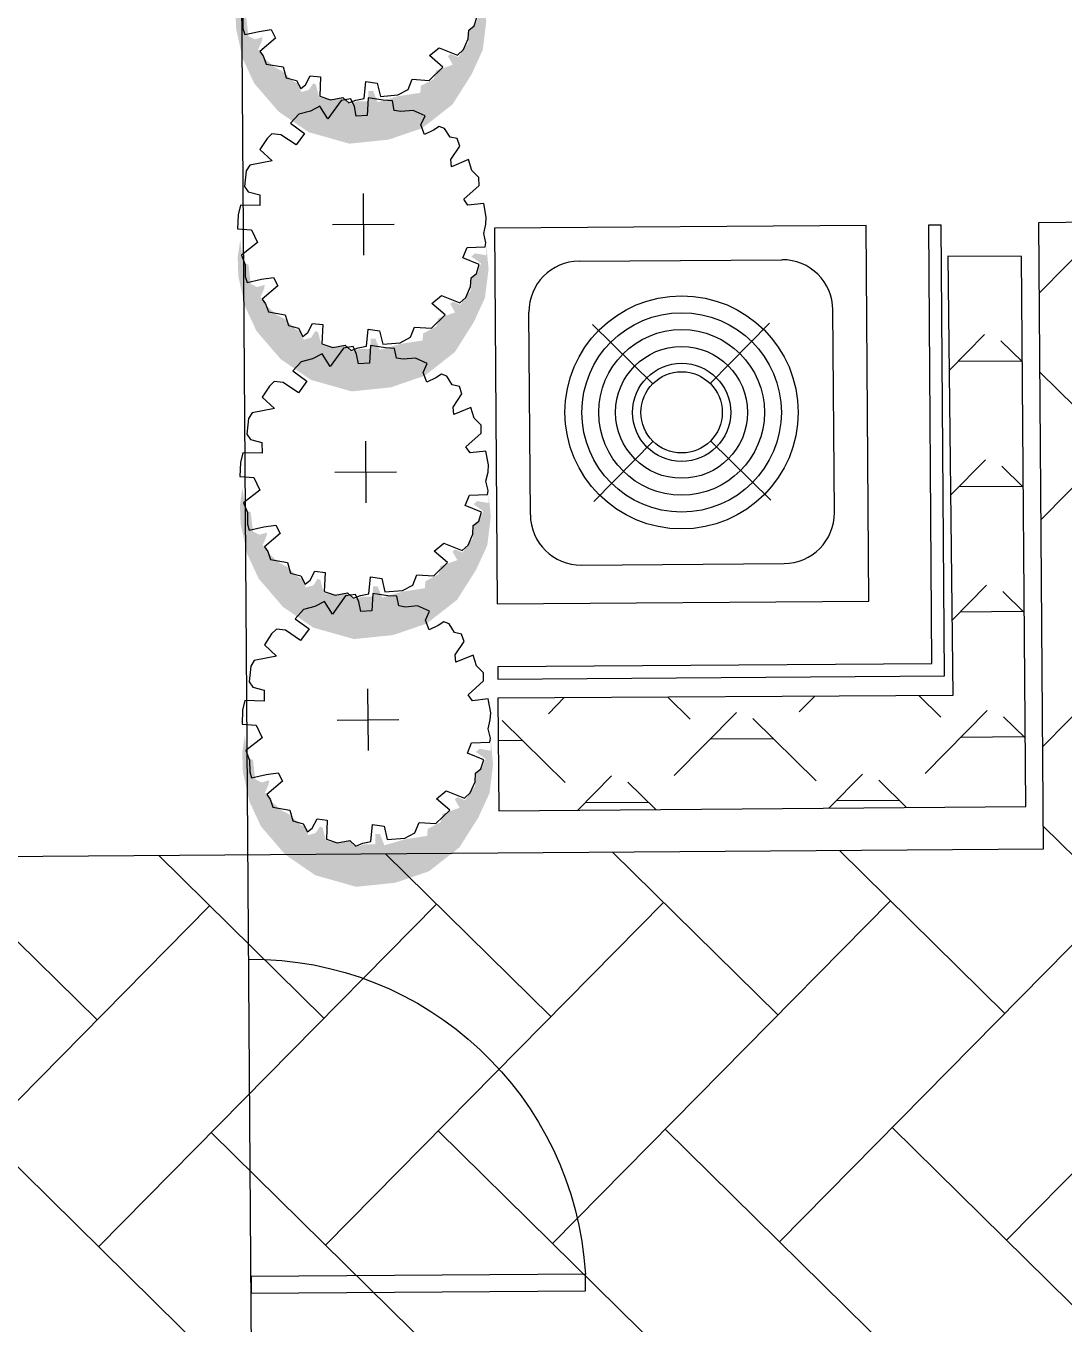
# Model space of a CAD drawing. Header units: feet. Extents: x 919634 to 928945, y 707022 to 708026.
# Drawn here: x 920169.22 to 920177.5, y 707351.08 to 707361.44 of the extents above; entities that cross this region are included whole.
import ezdxf

# ---------------------------------------------------------------- set-up
doc = ezdxf.new("R2010")
doc.units = ezdxf.units.FT
doc.header["$LTSCALE"] = 20
doc.header["$MEASUREMENT"] = 0
for name, color, linetype in [('-u-site-xref', 7, 'Continuous'), ('Site Plan$0$-u-site-fence', 4, 'Site Plan$0$FENCELINE1'), ('Site Plan$0$A-DOOR-EXT_WINDOWS', 253, 'Continuous'), ('Site Plan$0$A-HVAC-EXT', 253, 'Continuous'), ('Site Plan$0$SP-LOT PAVERS', 254, 'Continuous'), ('x-RL TH5-LP Block$0$L-002', 253, 'Continuous'), ('x-RL TH5-LP Block$0$LK-SHRB-035M', 253, 'Continuous'), ('x-RL TH5-LP Block$0$LK-SHRB-TRNK', 253, 'Continuous'), ('x-RL TH5-LP Block$0$LP-PATT-SHAR', 253, 'Continuous'), ('x-RL TH5-LP Block$0$LP-SHAR-BRDR-CONT', 253, 'Continuous'), ('x-RL TH5-LP Block$0$LP-SHRB', 253, 'Continuous')]:
    doc.layers.add(name, color=color, linetype=linetype)
doc.layers.add('Site Plan$0$SP-SIDEWALK', color=2, linetype='Continuous', lineweight=25)
doc.layers.add('x-RL TH5-LP Block$0$LK-SHRB-SHAD', color=253, linetype='Continuous', plot=False)
doc.layers.get('-u-site-xref').off()
doc.linetypes.add('Site Plan$0$FENCELINE1', pattern='A,0.25,-0.1,[133,ltypeshp.shx,S=0.1,R=0,X=-0.1,Y=0],-0.1,1', length=1.45)

# ---------------------------------------------------------------- blocks, each defined once
blk = doc.blocks.new('Site Plan$0$A$C11AE1C12')
at = {"layer": 'Site Plan$0$A-HVAC-EXT'}
for p, q in [((44.00000011394877, 44.54105635897122), (1.139487721957266e-07, 44.54105635897122)), ((1.139487721957266e-07, 44.54105635897122), (1.139487721957266e-07, 2.501133167243097e-06)), ((44.00000011394877, 2.501133167243097e-06), (44.00000011394877, 44.54105635897122)), ((34.00000011394877, 40.00000250113317), (10.00000011394877, 40.00000250113317)), ((4.000000113948772, 34.00000250113317), (4.000000113948772, 10.00000250113317)), ((40.00000011394877, 34.00000250113317), (40.00000011394877, 10.00000250113317)), ((18.5977306969362, 25.40227191814392), (11.52666288505861, 32.47333973002787)), ((25.40226953096135, 25.40227191814392), (32.47333734284621, 32.47333973002787)), ((11.52666288505861, 11.52666527223846), (18.5977306969362, 18.59773308412241)), ((32.47333734284621, 11.52666527223846), (25.40226953096135, 18.59773308412241)), ((34.00000011394877, 4.000002501133167), (10.00000011394877, 4.000002501133167)), ((1.139487721957266e-07, 2.501133167243097e-06), (44.00000011394877, 2.501133167243097e-06))]:
    blk.add_line(p, q, dxfattribs=at)
for radius in [13.81153555240985, 11.81153555240985, 9.81153555240985, 7.81153555240985, 5.81153555240985, 4.81153555240985]:
    blk.add_circle((22.00000011394877, 22.00000250113317), radius, dxfattribs=at)
for centre, start, end in [((10.00000011394877, 34.00000250113317), 90, 180), ((34.00000011394877, 34.00000250113317), 0, 90), ((10.00000011394877, 10.00000250113317), 180, 270), ((34.00000011394877, 10.00000250113317), 270, 0)]:
    blk.add_arc(centre, 6, start, end, dxfattribs=at)
blk = doc.blocks.new('Site Plan$0$A$C05C92244')
at = {"layer": 'Site Plan$0$A-DOOR-EXT_WINDOWS'}
blk.add_lwpolyline([(32.00389335552609, 32.04769828175449), (32.00389335552609, 0.04381521808500111), (30.40369920234298, 0.04381521808500111), (30.40369920234298, 32.04769828175449)], close=True, dxfattribs=at)
blk.add_arc((32.07979910527501, 32.07980389018303), 32.07980487913881, 180.0573418751565, 267.0050566959838, dxfattribs=at)
blk = doc.blocks.new('Site Plan')
at = {"layer": 'Site Plan$0$SP-LOT PAVERS'}
h = blk.add_hatch(dxfattribs=at)
h.set_pattern_fill('AR-HBONE', color=256, scale=0.32, angle=-89.58178215075662)
h.set_pattern_definition([(315.4182178492434, (0, 0), (1.810145136983853, 0.01321298806884015), [3.84, -1.28]), (45.41821784924338, (0.9116790626081567, -0.8984660745381309), (1.810145136983853, 0.01321298806884), [3.84, -1.28])])
h.paths.add_polyline_path([(920177.2964597023, 707359.8689350863), (920199.1052738999, 707360.0279953412), (920198.692252244, 707357.6856331332), (920198.4213299468, 707356.1491564346), (920198.1218496709, 707354.3597712817), (920197.9386337042, 707353.0734556647), (920197.6977169812, 707350.9676501553), (920197.5472424583, 707349.136732462), (920197.4589236982, 707347.5023343306), (920197.408338449, 707345.3217005078), (920197.4346363555, 707341.0120846678), (920177.4744487591, 707340.871342621), (920177.4014697837, 707350.8692731976), (920157.1520078591, 707350.7216527485), (920157.0741509844, 707361.3878466323), (920161.4073688521, 707361.4194765579), (920161.4560290317, 707354.7531580168), (920177.3329559026, 707354.8690501854)])
at = {"layer": 'Site Plan$0$-u-site-fence', "ltscale": 0.15}
blk.add_line((920171.0168032895, 707350.8228054378), (920170.9365125151, 707361.8224335408), dxfattribs=at)
at = {"layer": 'Site Plan$0$SP-SIDEWALK'}
for p, q in [((920177.2964597023, 707359.8689350863), (920197.2959269101, 707360.0149193591)), ((920176.4174630678, 707359.8487434345), (920176.5174604038, 707359.8494733558)), ((920176.4430107316, 707356.3487796821), (920176.4174630678, 707359.8487434345)), ((920176.543737989, 707356.2495122674), (920176.5174604038, 707359.8494733558)), ((920177.3329559026, 707354.8690501855), (920177.2964597023, 707359.8689350863)), ((920172.9797503995, 707356.3234999315), (920176.4430107316, 707356.3487796821)), ((920172.9797503995, 707356.3234999315), (920172.9804803209, 707356.2235025954)), ((920172.9804803209, 707356.2235025954), (920176.543737989, 707356.2495122674)), ((920161.4560290317, 707354.753158017), (920177.3329559026, 707354.8690501855))]:
    blk.add_line(p, q, dxfattribs=at)
at = {"layer": 'Site Plan$0$-u-site-fence', "xscale": -0.08333333333333333, "yscale": 0.08333333333333333, "zscale": 0.08333333333333333, "rotation": 90.41821784927511}
blk.add_blockref('Site Plan$0$A$C05C92244', (920173.664256743, 707354.0092578743), dxfattribs=at)
at = {"layer": 'Site Plan$0$A-HVAC-EXT', "extrusion": (0, 0, -1), "xscale": -0.06735359270068554, "yscale": 0.06735359270068554, "zscale": -0.06735359270068554, "rotation": 179.5817821507248}
blk.add_blockref('Site Plan$0$A$C11AE1C12', (-920175.9174768102, 707359.845037005), dxfattribs=at)
blk = doc.blocks.new('x-RL TH5-LP Block$0$SHRUB-LRG-241')
at = {"layer": 'x-RL TH5-LP Block$0$LK-SHRB-SHAD'}
blk.add_hatch(color=256, dxfattribs=at).paths.add_polyline_path([(0.07942995503995931, 0.4976856504540272), (0.1859550109496517, 0.5063764960219963), (0.3011759860731367, 0.4911675188681244), (0.3990051144888973, 0.4455405874065121), (0.5207480248826535, 0.3673229980153856), (0.6164031776350392, 0.2434784771626468), (0.6620567659276446, 0.1065976931381005), (0.6772746369719869, -0.052010199626217), (0.6294470564557244, -0.217136229156587), (0.5446618151407847, -0.3388080360272614), (0.4294408400173033, -0.4365800253562426), (0.3294377276580214, -0.4822069568178549), (0.2076948172642687, -0.5082794883416142), (0.1294315112196003, -0.5104521971435325), (0.05986413266886359, -0.4995886427736451), (0.1511713175342138, -0.4887250884037577), (0.1598672450281455, -0.4669979796639847), (0.2381305427926712, -0.4583071340960174), (0.2511744298934957, -0.432234607752406), (0.2424785023995675, -0.4018166534446639), (0.2576963734439097, -0.4039893622465822), (0.2924800585792049, -0.4191983394004524), (0.3272637519946464, -0.395298521858761), (0.3642214210734593, -0.3540170131811315), (0.3816132677811801, -0.3214263500714711), (0.4229188964668893, -0.2779721325919233), (0.433788799624196, -0.2562450238521503), (0.4663985090961198, -0.2453814694822647), (0.4577025898823273, -0.2149635151745208), (0.4316148239608211, -0.1975818292187306), (0.4359627835677138, -0.186718274848845), (0.4881383154107333, -0.1736820116770392), (0.4968342429046615, -0.1410913485673788), (0.492486275017626, -0.07808273114997633), (0.5164000652757572, -0.052010199626217), (0.5055301621184505, -0.01724682771464003), (0.5055301621184505, 0.02620738976490955), (0.4642245334327413, 0.02620738976490955), (0.4642245334327413, 0.04576178970276246), (0.5098781217253467, 0.06314347565855272), (0.4859643397473548, 0.1478791966355821), (0.4729204526465303, 0.2369603455767439), (0.4446587027815063, 0.2391330543786623), (0.4163969529164788, 0.2934508262280957), (0.3837872434445551, 0.2999689629941464), (0.3598734614665666, 0.3694957068173039), (0.3250897680511251, 0.3499413120595953), (0.3163938488373397, 0.3608048664294827), (0.3294377276580214, 0.3912228155570787), (0.2729142362081092, 0.4325043242347064), (0.2229126800284682, 0.4368497470186909), (0.1968249141069585, 0.4629222785424503), (0.162041220691524, 0.475958541714256), (0.1337794708264965, 0.4368497470186909), (0.1207355920058113, 0.4520587241725629), (0.1294315112196003, 0.4976856504540272)])
at = {"layer": 'x-RL TH5-LP Block$0$LK-SHRB-035M'}
blk.add_lwpolyline([(-0.02506661354845008, 0.4987056809809847), (-0.08165780996232641, 0.4886134344344999), (-0.08165780996232641, 0.4886134344344999), (-0.08165780996232641, 0.4886134344344999), (-0.07431013994851199, 0.4249718511334137), (-0.09880237153729965, 0.4078375781783734), (-0.1543414298532717, 0.4702383789836801), (-0.1872079085748339, 0.4702383789836801), (-0.2156921901335238, 0.4417710769863739), (-0.2595141617622758, 0.428632322466644), (-0.2310604317859877, 0.3588825101419175), (-0.2604511118412525, 0.3564347593132471), (-0.3143340234853049, 0.3931510560520017), (-0.3449670116215167, 0.3826466800339148), (-0.3515403073658305, 0.3541793780366085), (-0.3865978846688343, 0.3322814549128452), (-0.3953622789945825, 0.3103835285617258), (-0.3804630536096525, 0.2878976674930804), (-0.3633184920346793, 0.2511813673234577), (-0.4025060636510993, 0.2364948451970861), (-0.4391842506233381, 0.2534489245671132), (-0.4610952364377141, 0.2052734924038901), (-0.4563889752951518, 0.1557189889409578), (-0.4612874237616289, 0.1287937023786245), (-0.500474995378049, 0.1214504430308736), (-0.5029242169253898, 0.08473414286125092), (-0.5127211084865486, 0.02354031038883519), (-0.4416936352675229, 0.01864480530062451), (-0.4392444137201785, -0.02541475421675088), (-0.4784319853366021, -0.03275801356450003), (-0.509299405229342, -0.04655263965616641), (-0.5029242169253898, -0.0866085866891666), (-0.4294475167872278, -0.1404591598138314), (-0.480881206883943, -0.1722799514643754), (-0.4612874237616289, -0.2114440058935383), (-0.4490413052813373, -0.2579513162395841), (-0.4123029552122581, -0.2922198655805364), (-0.3706661620484972, -0.2359215381963313), (-0.3241309150464637, -0.2701900841064138), (-0.3657677135820201, -0.3313839165788295), (-0.3706661620484972, -0.3681002167484539), (-0.3510723735543877, -0.3876822405321647), (-0.3069863534714905, -0.4170552813540382), (-0.2604511118412525, -0.3681002167484539), (-0.2433065502662792, -0.4586670866118716), (-0.2212635402248324, -0.4733536087382433), (-0.1575837316478292, -0.480696868085996), (-0.1355407216063789, -0.4660103459596243), (-0.1232946031260873, -0.4195030356135803), (-0.07920858841498557, -0.4195030356135803), (-0.08165780996232641, -0.4978311410410363), (-0.04247023834590635, -0.5076221546483275), (0.0138619002172824, -0.5100699054769979), (0.01876034331196408, -0.4537715815236627), (0.0701940334086757, -0.4292940492208697), (0.1216277235053873, -0.4953833867814978), (0.1608152951218109, -0.480696868085996), (0.2073505421238444, -0.480696868085996), (0.2318427737126321, -0.4733536087382433), (0.2195966552323405, -0.4146075270944998), (0.2122489852185225, -0.3656524624889137), (0.2465381137402645, -0.3485181895338734), (0.3004210253843169, -0.4121597762658276), (0.3189358637372592, -0.39910922518572), (0.3518547154810285, -0.3876822405321647), (0.3641008339613201, -0.3191451487119998), (0.4081868486724218, -0.3069063842760382), (0.419726398483391, -0.2655318838032237), (0.4525928772049532, -0.2480135433678008), (0.4375775287276866, -0.2285782788485804), (0.4008391786586074, -0.208996251633998), (0.405737627125081, -0.1673844463761647), (0.4832682573450846, -0.1713708092072714), (0.4986059474151467, -0.1275749597323887), (0.4898415530893949, -0.07720973461131919), (0.5117525389037709, -0.05312201530235328), (0.5007970459965847, -0.02465471653240314), (0.4939096672908754, 0.008853791693333335), (0.4253314156191905, 0.01619705104108249), (0.4326790856330085, 0.06270436481799813), (0.486561997277061, 0.07494312925395974), (0.4810771587636431, 0.1461490954514311), (0.4596205387691334, 0.1875397805915), (0.4179837456053725, 0.2046740535465421), (0.4228821887000542, 0.2732111453667088), (0.3689992770560018, 0.3295094727509138), (0.3224640354257637, 0.275658899626249), (0.3224640354257637, 0.275658899626249), (0.2906241338231617, 0.3148229506245421), (0.2906241338231617, 0.3148229506245421), (0.3211269623186972, 0.389216058907456), (0.2992159765043212, 0.4133037749890676), (0.2553940048755692, 0.4330119051549843), (0.2203364275725654, 0.4352016981128308), (0.2028076389210653, 0.4570996244639502), (0.1657137435882881, 0.4690314106507891), (0.1387722850803605, 0.4029420696592929), (0.09713549191659965, 0.4200763426143332), (0.09468627036926236, 0.4935089429535804), (0.07791501977911963, 0.4965158880231364), (0.04066634389468149, 0.4877567161917469), (0.003417668010239794, 0.4965158880231364)], close=True, dxfattribs=at)
at = {"layer": 'x-RL TH5-LP Block$0$LK-SHRB-TRNK'}
for p, q in [((0, -0.125), (0, 0.125)), ((-0.1250000000000284, 0), (0.1249999999999929, 0))]:
    blk.add_line(p, q, dxfattribs=at)
blk = doc.blocks.new('x-RL TH5-LP Block', base_point=(1241.699483058532, -211.8293156445725))
at = {"layer": 'x-RL TH5-LP Block$0$LP-PATT-SHAR'}
h = blk.add_hatch(dxfattribs=at)
h.set_pattern_fill('LAFX-A435-CHAINLINK', color=256, scale=10, pattern_type=2)
h.set_pattern_definition([(45, (1255.655024147425, 427.7968330358235), (0, 10.0000000000064), [0.7071099999999999, -13.4350288425]), (45, (1253.655024147425, 427.7968330358235), (0, 10.0000000000064), [0.7071099999999999, -13.4350288425]), (45, (1255.655024147425, 429.7968330358235), (0, 10.0000000000064), [0.7071099999999999, -13.4350288425]), (45, (1255.155024147425, 430.7968330358235), (0, 10.0000000000064), [0.7071099999999999, -13.4350288425]), (45, (1251.655024147425, 427.7968330358235), (0, 10.0000000000064), [0.7071099999999999, -13.4350288425]), (45, (1253.655024147425, 429.7968330358235), (0, 10.0000000000064), [0.7071099999999999, -13.4350288425]), (45, (1255.655024147425, 431.7968330358235), (0, 10.0000000000064), [0.7071099999999999, -13.4350288425]), (45, (1254.155024147425, 430.7968330358235), (0, 10.0000000000064), [0.7071099999999999, -13.4350288425]), (45, (1255.155024147425, 432.7968330358235), (0, 10.0000000000064), [0.7071099999999999, -13.4350288425]), (45, (1253.155024147425, 430.7968330358235), (0, 10.0000000000064), [0.7071099999999999, -13.4350288425]), (45, (1251.655024147425, 429.7968330358235), (0, 10.0000000000064), [0.7071099999999999, -13.4350288425]), (45, (1253.655024147425, 431.7968330358235), (0, 10.0000000000064), [0.7071099999999999, -13.4350288425]), (45, (1255.655024147425, 433.7968330358235), (0, 10.0000000000064), [0.7071099999999999, -13.4350288425]), (45, (1252.155024147425, 430.7968330358235), (0, 10.0000000000064), [0.7071099999999999, -13.4350288425]), (45, (1254.155024147425, 432.7968330358235), (0, 10.0000000000064), [0.7071099999999999, -13.4350288425]), (45, (1253.155024147425, 432.7968330358235), (0, 10.0000000000064), [0.7071099999999999, -13.4350288425]), (45, (1255.155024147425, 434.7968330358235), (0, 10.0000000000064), [0.7071099999999999, -13.4350288425]), (45, (1251.655024147425, 431.7968330358235), (0, 10.0000000000064), [0.7071099999999999, -13.4350288425]), (45, (1253.655024147425, 433.7968330358235), (0, 10.0000000000064), [0.7071099999999999, -13.4350288425]), (45, (1252.155024147425, 432.7968330358235), (0, 10.0000000000064), [0.7071099999999999, -13.4350288425]), (45, (1254.155024147425, 434.7968330358235), (0, 10.0000000000064), [0.7071099999999999, -13.4350288425]), (45, (1255.155024147425, 436.7968330358235), (0, 10.0000000000064), [0.7071099999999999, -13.4350288425]), (45, (1253.155024147425, 434.7968330358235), (0, 10.0000000000064), [0.7071099999999999, -13.4350288425]), (45, (1251.655024147425, 433.7968330358235), (0, 10.0000000000064), [0.7071099999999999, -13.4350288425]), (45, (1252.155024147425, 434.7968330358235), (0, 10.0000000000064), [0.7071099999999999, -13.4350288425]), (45, (1254.155024147425, 436.7968330358235), (0, 10.0000000000064), [0.7071099999999999, -13.4350288425]), (45, (1253.155024147425, 436.7968330358235), (0, 10.0000000000064), [0.7071099999999999, -13.4350288425]), (45, (1251.655024147425, 435.7968330358235), (0, 10.0000000000064), [0.7071099999999999, -13.4350288425]), (45, (1252.155024147425, 436.7968330358235), (0, 10.0000000000064), [0.7071099999999999, -13.4350288425]), (45, (1250.655024147425, 435.7968330358235), (0, 10.0000000000064), [0.7071099999999999, -13.4350288425]), (45, (1255.155024147425, 428.7968330358235), (0, 10.0000000000064), [0.7071099999999999, -13.4350288425]), (45, (1254.155024147425, 428.7968330358235), (0, 10.0000000000064), [0.7071099999999999, -13.4350288425]), (45, (1253.155024147425, 428.7968330358235), (0, 10.0000000000064), [0.7071099999999999, -13.4350288425]), (45, (1252.155024147425, 428.7968330358235), (0, 10.0000000000064), [0.7071099999999999, -13.4350288425]), (45, (1250.655024147425, 427.7968330358235), (0, 10.0000000000064), [0.7071099999999999, -13.4350288425]), (45, (1249.655024147425, 427.7968330358235), (0, 10.0000000000064), [0.7071099999999999, -13.4350288425]), (45, (1250.655024147425, 429.7968330358235), (0, 10.0000000000064), [0.7071099999999999, -13.4350288425]), (45, (1248.655024147425, 427.7968330358235), (0, 10.0000000000064), [0.7071099999999999, -13.4350288425]), (45, (1251.155024147425, 430.7968330358235), (0, 10.0000000000064), [0.7071099999999999, -13.4350288425]), (45, (1249.655024147425, 429.7968330358235), (0, 10.0000000000064), [0.7071099999999999, -13.4350288425]), (45, (1247.655024147425, 427.7968330358235), (0, 10.0000000000064), [0.7071099999999999, -13.4350288425]), (45, (1250.155024147425, 430.7968330358235), (0, 10.0000000000064), [0.7071099999999999, -13.4350288425]), (45, (1250.655024147425, 431.7968330358235), (0, 10.0000000000064), [0.7071099999999999, -13.4350288425]), (45, (1248.655024147425, 429.7968330358235), (0, 10.0000000000064), [0.7071099999999999, -13.4350288425]), (45, (1246.655024147425, 427.7968330358235), (0, 10.0000000000064), [0.7071099999999999, -13.4350288425]), (45, (1251.155024147425, 432.7968330358235), (0, 10.0000000000064), [0.7071099999999999, -13.4350288425]), (45, (1249.155024147425, 430.7968330358235), (0, 10.0000000000064), [0.7071099999999999, -13.4350288425]), (45, (1249.655024147425, 431.7968330358235), (0, 10.0000000000064), [0.7071099999999999, -13.4350288425]), (45, (1247.655024147425, 429.7968330358235), (0, 10.0000000000064), [0.7071099999999999, -13.4350288425]), (45, (1250.155024147425, 432.7968330358235), (0, 10.0000000000064), [0.7071099999999999, -13.4350288425]), (45, (1248.155024147425, 430.7968330358235), (0, 10.0000000000064), [0.7071099999999999, -13.4350288425]), (45, (1250.655024147425, 433.7968330358235), (0, 10.0000000000064), [0.7071099999999999, -13.4350288425]), (45, (1248.655024147425, 431.7968330358235), (0, 10.0000000000064), [0.7071099999999999, -13.4350288425]), (45, (1246.655024147425, 429.7968330358235), (0, 10.0000000000064), [0.7071099999999999, -13.4350288425]), (45, (1251.155024147425, 434.7968330358235), (0, 10.0000000000064), [0.7071099999999999, -13.4350288425]), (45, (1249.155024147425, 432.7968330358235), (0, 10.0000000000064), [0.7071099999999999, -13.4350288425]), (45, (1247.155024147425, 430.7968330358235), (0, 10.0000000000064), [0.7071099999999999, -13.4350288425]), (45, (1249.655024147425, 433.7968330358235), (0, 10.0000000000064), [0.7071099999999999, -13.4350288425]), (45, (1247.655024147425, 431.7968330358235), (0, 10.0000000000064), [0.7071099999999999, -13.4350288425]), (45, (1250.155024147425, 434.7968330358235), (0, 10.0000000000064), [0.7071099999999999, -13.4350288425]), (45, (1248.155024147425, 432.7968330358235), (0, 10.0000000000064), [0.7071099999999999, -13.4350288425]), (45, (1246.155024147425, 430.7968330358235), (0, 10.0000000000064), [0.7071099999999999, -13.4350288425]), (45, (1248.655024147425, 433.7968330358235), (0, 10.0000000000064), [0.7071099999999999, -13.4350288425]), (45, (1246.655024147425, 431.7968330358235), (0, 10.0000000000064), [0.7071099999999999, -13.4350288425]), (45, (1251.155024147425, 436.7968330358235), (0, 10.0000000000064), [0.7071099999999999, -13.4350288425]), (45, (1249.155024147425, 434.7968330358235), (0, 10.0000000000064), [0.7071099999999999, -13.4350288425]), (45, (1247.155024147425, 432.7968330358235), (0, 10.0000000000064), [0.7071099999999999, -13.4350288425]), (45, (1247.655024147425, 433.7968330358235), (0, 10.0000000000064), [0.7071099999999999, -13.4350288425]), (45, (1250.155024147425, 436.7968330358235), (0, 10.0000000000064), [0.7071099999999999, -13.4350288425]), (45, (1248.155024147425, 434.7968330358235), (0, 10.0000000000064), [0.7071099999999999, -13.4350288425]), (45, (1246.155024147425, 432.7968330358235), (0, 10.0000000000064), [0.7071099999999999, -13.4350288425]), (45, (1246.655024147425, 433.7968330358235), (0, 10.0000000000064), [0.7071099999999999, -13.4350288425]), (45, (1249.155024147425, 436.7968330358235), (0, 10.0000000000064), [0.7071099999999999, -13.4350288425]), (45, (1247.155024147425, 434.7968330358235), (0, 10.0000000000064), [0.7071099999999999, -13.4350288425]), (45, (1247.655024147425, 435.7968330358235), (0, 10.0000000000064), [0.7071099999999999, -13.4350288425]), (45, (1248.155024147425, 436.7968330358235), (0, 10.0000000000064), [0.7071099999999999, -13.4350288425]), (45, (1246.155024147425, 434.7968330358235), (0, 10.0000000000064), [0.7071099999999999, -13.4350288425]), (45, (1246.655024147425, 435.7968330358235), (0, 10.0000000000064), [0.7071099999999999, -13.4350288425]), (45, (1247.155024147425, 436.7968330358235), (0, 10.0000000000064), [0.7071099999999999, -13.4350288425]), (45, (1246.155024147425, 436.7968330358235), (0, 10.0000000000064), [0.7071099999999999, -13.4350288425]), (45, (1251.155024147425, 428.7968330358235), (0, 10.0000000000064), [0.7071099999999999, -13.4350288425]), (45, (1250.155024147425, 428.7968330358235), (0, 10.0000000000064), [0.7071099999999999, -13.4350288425]), (45, (1249.155024147425, 428.7968330358235), (0, 10.0000000000064), [0.7071099999999999, -13.4350288425]), (45, (1248.155024147425, 428.7968330358235), (0, 10.0000000000064), [0.7071099999999999, -13.4350288425]), (45, (1247.155024147425, 428.7968330358235), (0, 10.0000000000064), [0.7071099999999999, -13.4350288425]), (45, (1246.155024147425, 428.7968330358235), (0, 10.0000000000064), [0.7071099999999999, -13.4350288425]), (45, (1254.655024147425, 427.7968330358235), (0, 10.0000000000064), [0.7071099999999999, -13.4350288425]), (45, (1254.655024147425, 429.7968330358235), (0, 10.0000000000064), [0.7071099999999999, -13.4350288425]), (45, (1252.655024147425, 427.7968330358235), (0, 10.0000000000064), [0.7071099999999999, -13.4350288425]), (45, (1254.655024147425, 431.7968330358235), (0, 10.0000000000064), [0.7071099999999999, -13.4350288425]), (45, (1252.655024147425, 429.7968330358235), (0, 10.0000000000064), [0.7071099999999999, -13.4350288425]), (45, (1254.655024147425, 433.7968330358235), (0, 10.0000000000064), [0.7071099999999999, -13.4350288425]), (45, (1252.655024147425, 431.7968330358235), (0, 10.0000000000064), [0.7071099999999999, -13.4350288425]), (45, (1255.655024147425, 435.7968330358235), (0, 10.0000000000064), [0.7071099999999999, -13.4350288425]), (45, (1254.655024147425, 435.7968330358235), (0, 10.0000000000064), [0.7071099999999999, -13.4350288425]), (45, (1252.655024147425, 433.7968330358235), (0, 10.0000000000064), [0.7071099999999999, -13.4350288425]), (45, (1253.655024147425, 435.7968330358235), (0, 10.0000000000064), [0.7071099999999999, -13.4350288425]), (45, (1252.655024147425, 435.7968330358235), (0, 10.0000000000064), [0.7071099999999999, -13.4350288425]), (45, (1249.655024147425, 435.7968330358235), (0, 10.0000000000064), [0.7071099999999999, -13.4350288425]), (45, (1248.655024147425, 435.7968330358235), (0, 10.0000000000064), [0.7071099999999999, -13.4350288425]), (90, (1256.155024147425, 436.2968330358235), (-10, 6.123233995736766e-16), [0.5, -9.5]), (90, (1256.155024147425, 428.2968330358235), (-10, 6.123233995736766e-16), [0.5, -9.5]), (90, (1256.155024147425, 430.2968330358235), (-10, 6.123233995736766e-16), [0.5, -9.5]), (90, (1256.155024147425, 432.2968330358235), (-10, 6.123233995736766e-16), [0.5, -9.5]), (90, (1256.155024147425, 434.2968330358235), (-10, 6.123233995736766e-16), [0.5, -9.5]), (90, (1255.655024147425, 429.2968330358235), (-10, 6.123233995736766e-16), [0.5, -9.5]), (90, (1255.655024147425, 431.2968330358235), (-10, 6.123233995736766e-16), [0.5, -9.5]), (90, (1255.655024147425, 433.2968330358235), (-10, 6.123233995736766e-16), [0.5, -9.5]), (90, (1255.655024147425, 435.2968330358235), (-10, 6.123233995736766e-16), [0.5, -9.5]), (90, (1255.655024147425, 437.2968330358235), (-10, 6.123233995736766e-16), [0.5, -9.5]), (90, (1255.155024147425, 428.2968330358235), (-10, 6.123233995736766e-16), [0.5, -9.5]), (90, (1255.155024147425, 430.2968330358235), (-10, 6.123233995736766e-16), [0.5, -9.5]), (90, (1255.155024147425, 432.2968330358235), (-10, 6.123233995736766e-16), [0.5, -9.5]), (90, (1255.155024147425, 434.2968330358235), (-10, 6.123233995736766e-16), [0.5, -9.5]), (90, (1255.155024147425, 436.2968330358235), (-10, 6.123233995736766e-16), [0.5, -9.5]), (90, (1255.155024147425, 428.2968330358235), (-10, 6.123233995736766e-16), [0.5, -9.5]), (90, (1255.155024147425, 430.2968330358235), (-10, 6.123233995736766e-16), [0.5, -9.5]), (90, (1255.155024147425, 432.2968330358235), (-10, 6.123233995736766e-16), [0.5, -9.5]), (90, (1255.155024147425, 434.2968330358235), (-10, 6.123233995736766e-16), [0.5, -9.5]), (90, (1255.155024147425, 436.2968330358235), (-10, 6.123233995736766e-16), [0.5, -9.5]), (90, (1254.655024147425, 429.2968330358235), (-10, 6.123233995736766e-16), [0.5, -9.5]), (90, (1254.655024147425, 431.2968330358235), (-10, 6.123233995736766e-16), [0.5, -9.5]), (90, (1254.655024147425, 433.2968330358235), (-10, 6.123233995736766e-16), [0.5, -9.5]), (90, (1254.655024147425, 435.2968330358235), (-10, 6.123233995736766e-16), [0.5, -9.5]), (90, (1254.655024147425, 437.2968330358235), (-10, 6.123233995736766e-16), [0.5, -9.5]), (90, (1254.155024147425, 428.2968330358235), (-10, 6.123233995736766e-16), [0.5, -9.5]), (90, (1254.155024147425, 428.2968330358235), (-10, 6.123233995736766e-16), [0.5, -9.5]), (90, (1254.155024147425, 430.2968330358235), (-10, 6.123233995736766e-16), [0.5, -9.5]), (90, (1254.155024147425, 430.2968330358235), (-10, 6.123233995736766e-16), [0.5, -9.5]), (90, (1254.155024147425, 432.2968330358235), (-10, 6.123233995736766e-16), [0.5, -9.5]), (90, (1254.155024147425, 432.2968330358235), (-10, 6.123233995736766e-16), [0.5, -9.5]), (90, (1254.155024147425, 434.2968330358235), (-10, 6.123233995736766e-16), [0.5, -9.5]), (90, (1254.155024147425, 434.2968330358235), (-10, 6.123233995736766e-16), [0.5, -9.5]), (90, (1254.155024147425, 436.2968330358235), (-10, 6.123233995736766e-16), [0.5, -9.5]), (90, (1254.155024147425, 436.2968330358235), (-10, 6.123233995736766e-16), [0.5, -9.5]), (90, (1253.655024147425, 429.2968330358235), (-10, 6.123233995736766e-16), [0.5, -9.5]), (90, (1253.655024147425, 431.2968330358235), (-10, 6.123233995736766e-16), [0.5, -9.5]), (90, (1253.655024147425, 433.2968330358235), (-10, 6.123233995736766e-16), [0.5, -9.5]), (90, (1253.655024147425, 435.2968330358235), (-10, 6.123233995736766e-16), [0.5, -9.5]), (90, (1253.655024147425, 437.2968330358235), (-10, 6.123233995736766e-16), [0.5, -9.5]), (90, (1253.155024147425, 428.2968330358235), (-10, 6.123233995736766e-16), [0.5, -9.5]), (90, (1253.155024147425, 428.2968330358235), (-10, 6.123233995736766e-16), [0.5, -9.5]), (90, (1253.155024147425, 430.2968330358235), (-10, 6.123233995736766e-16), [0.5, -9.5]), (90, (1253.155024147425, 430.2968330358235), (-10, 6.123233995736766e-16), [0.5, -9.5]), (90, (1253.155024147425, 432.2968330358235), (-10, 6.123233995736766e-16), [0.5, -9.5]), (90, (1253.155024147425, 432.2968330358235), (-10, 6.123233995736766e-16), [0.5, -9.5]), (90, (1253.155024147425, 434.2968330358235), (-10, 6.123233995736766e-16), [0.5, -9.5]), (90, (1253.155024147425, 434.2968330358235), (-10, 6.123233995736766e-16), [0.5, -9.5]), (90, (1253.155024147425, 436.2968330358235), (-10, 6.123233995736766e-16), [0.5, -9.5]), (90, (1253.155024147425, 436.2968330358235), (-10, 6.123233995736766e-16), [0.5, -9.5]), (90, (1252.655024147425, 429.2968330358235), (-10, 6.123233995736766e-16), [0.5, -9.5]), (90, (1252.655024147425, 431.2968330358235), (-10, 6.123233995736766e-16), [0.5, -9.5]), (90, (1252.655024147425, 433.2968330358235), (-10, 6.123233995736766e-16), [0.5, -9.5]), (90, (1252.655024147425, 435.2968330358235), (-10, 6.123233995736766e-16), [0.5, -9.5]), (90, (1252.655024147425, 437.2968330358235), (-10, 6.123233995736766e-16), [0.5, -9.5]), (90, (1252.155024147425, 428.2968330358235), (-10, 6.123233995736766e-16), [0.5, -9.5]), (90, (1252.155024147425, 428.2968330358235), (-10, 6.123233995736766e-16), [0.5, -9.5]), (90, (1252.155024147425, 430.2968330358235), (-10, 6.123233995736766e-16), [0.5, -9.5]), (90, (1252.155024147425, 430.2968330358235), (-10, 6.123233995736766e-16), [0.5, -9.5]), (90, (1252.155024147425, 432.2968330358235), (-10, 6.123233995736766e-16), [0.5, -9.5]), (90, (1252.155024147425, 432.2968330358235), (-10, 6.123233995736766e-16), [0.5, -9.5]), (90, (1252.155024147425, 434.2968330358235), (-10, 6.123233995736766e-16), [0.5, -9.5]), (90, (1252.155024147425, 434.2968330358235), (-10, 6.123233995736766e-16), [0.5, -9.5]), (90, (1252.155024147425, 436.2968330358235), (-10, 6.123233995736766e-16), [0.5, -9.5]), (90, (1252.155024147425, 436.2968330358235), (-10, 6.123233995736766e-16), [0.5, -9.5]), (90, (1251.655024147425, 429.2968330358235), (-10, 6.123233995736766e-16), [0.5, -9.5]), (90, (1251.655024147425, 431.2968330358235), (-10, 6.123233995736766e-16), [0.5, -9.5]), (90, (1251.655024147425, 433.2968330358235), (-10, 6.123233995736766e-16), [0.5, -9.5]), (90, (1251.655024147425, 435.2968330358235), (-10, 6.123233995736766e-16), [0.5, -9.5]), (90, (1251.655024147425, 437.2968330358235), (-10, 6.123233995736766e-16), [0.5, -9.5]), (90, (1251.155024147425, 428.2968330358235), (-10, 6.123233995736766e-16), [0.5, -9.5]), (90, (1251.155024147425, 430.2968330358235), (-10, 6.123233995736766e-16), [0.5, -9.5]), (90, (1251.155024147425, 432.2968330358235), (-10, 6.123233995736766e-16), [0.5, -9.5]), (90, (1251.155024147425, 434.2968330358235), (-10, 6.123233995736766e-16), [0.5, -9.5]), (90, (1251.155024147425, 436.2968330358235), (-10, 6.123233995736766e-16), [0.5, -9.5]), (90, (1251.155024147425, 428.2968330358235), (-10, 6.123233995736766e-16), [0.5, -9.5]), (90, (1251.155024147425, 430.2968330358235), (-10, 6.123233995736766e-16), [0.5, -9.5]), (90, (1251.155024147425, 432.2968330358235), (-10, 6.123233995736766e-16), [0.5, -9.5]), (90, (1251.155024147425, 434.2968330358235), (-10, 6.123233995736766e-16), [0.5, -9.5]), (90, (1251.155024147425, 436.2968330358235), (-10, 6.123233995736766e-16), [0.5, -9.5]), (90, (1250.655024147425, 429.2968330358235), (-10, 6.123233995736766e-16), [0.5, -9.5]), (90, (1250.655024147425, 431.2968330358235), (-10, 6.123233995736766e-16), [0.5, -9.5]), (90, (1250.655024147425, 433.2968330358235), (-10, 6.123233995736766e-16), [0.5, -9.5]), (90, (1250.655024147425, 435.2968330358235), (-10, 6.123233995736766e-16), [0.5, -9.5]), (90, (1250.655024147425, 437.2968330358235), (-10, 6.123233995736766e-16), [0.5, -9.5]), (90, (1250.155024147425, 428.2968330358235), (-10, 6.123233995736766e-16), [0.5, -9.5]), (90, (1250.155024147425, 430.2968330358235), (-10, 6.123233995736766e-16), [0.5, -9.5]), (90, (1250.155024147425, 432.2968330358235), (-10, 6.123233995736766e-16), [0.5, -9.5]), (90, (1250.155024147425, 434.2968330358235), (-10, 6.123233995736766e-16), [0.5, -9.5]), (90, (1250.155024147425, 436.2968330358235), (-10, 6.123233995736766e-16), [0.5, -9.5]), (90, (1250.155024147425, 428.2968330358235), (-10, 6.123233995736766e-16), [0.5, -9.5]), (90, (1250.155024147425, 430.2968330358235), (-10, 6.123233995736766e-16), [0.5, -9.5]), (90, (1250.155024147425, 432.2968330358235), (-10, 6.123233995736766e-16), [0.5, -9.5]), (90, (1250.155024147425, 434.2968330358235), (-10, 6.123233995736766e-16), [0.5, -9.5]), (90, (1250.155024147425, 436.2968330358235), (-10, 6.123233995736766e-16), [0.5, -9.5]), (90, (1249.655024147425, 429.2968330358235), (-10, 6.123233995736766e-16), [0.5, -9.5]), (90, (1249.655024147425, 431.2968330358235), (-10, 6.123233995736766e-16), [0.5, -9.5]), (90, (1249.655024147425, 433.2968330358235), (-10, 6.123233995736766e-16), [0.5, -9.5]), (90, (1249.655024147425, 435.2968330358235), (-10, 6.123233995736766e-16), [0.5, -9.5]), (90, (1249.655024147425, 437.2968330358235), (-10, 6.123233995736766e-16), [0.5, -9.5]), (90, (1249.155024147425, 428.2968330358235), (-10, 6.123233995736766e-16), [0.5, -9.5]), (90, (1249.155024147425, 428.2968330358235), (-10, 6.123233995736766e-16), [0.5, -9.5]), (90, (1249.155024147425, 430.2968330358235), (-10, 6.123233995736766e-16), [0.5, -9.5]), (90, (1249.155024147425, 430.2968330358235), (-10, 6.123233995736766e-16), [0.5, -9.5]), (90, (1249.155024147425, 432.2968330358235), (-10, 6.123233995736766e-16), [0.5, -9.5]), (90, (1249.155024147425, 432.2968330358235), (-10, 6.123233995736766e-16), [0.5, -9.5]), (90, (1249.155024147425, 434.2968330358235), (-10, 6.123233995736766e-16), [0.5, -9.5]), (90, (1249.155024147425, 434.2968330358235), (-10, 6.123233995736766e-16), [0.5, -9.5]), (90, (1249.155024147425, 436.2968330358235), (-10, 6.123233995736766e-16), [0.5, -9.5]), (90, (1249.155024147425, 436.2968330358235), (-10, 6.123233995736766e-16), [0.5, -9.5]), (90, (1248.655024147425, 429.2968330358235), (-10, 6.123233995736766e-16), [0.5, -9.5]), (90, (1248.655024147425, 431.2968330358235), (-10, 6.123233995736766e-16), [0.5, -9.5]), (90, (1248.655024147425, 433.2968330358235), (-10, 6.123233995736766e-16), [0.5, -9.5]), (90, (1248.655024147425, 435.2968330358235), (-10, 6.123233995736766e-16), [0.5, -9.5]), (90, (1248.655024147425, 437.2968330358235), (-10, 6.123233995736766e-16), [0.5, -9.5]), (90, (1248.155024147425, 428.2968330358235), (-10, 6.123233995736766e-16), [0.5, -9.5]), (90, (1248.155024147425, 428.2968330358235), (-10, 6.123233995736766e-16), [0.5, -9.5]), (90, (1248.155024147425, 430.2968330358235), (-10, 6.123233995736766e-16), [0.5, -9.5]), (90, (1248.155024147425, 430.2968330358235), (-10, 6.123233995736766e-16), [0.5, -9.5]), (90, (1248.155024147425, 432.2968330358235), (-10, 6.123233995736766e-16), [0.5, -9.5]), (90, (1248.155024147425, 432.2968330358235), (-10, 6.123233995736766e-16), [0.5, -9.5]), (90, (1248.155024147425, 434.2968330358235), (-10, 6.123233995736766e-16), [0.5, -9.5]), (90, (1248.155024147425, 434.2968330358235), (-10, 6.123233995736766e-16), [0.5, -9.5]), (90, (1248.155024147425, 436.2968330358235), (-10, 6.123233995736766e-16), [0.5, -9.5]), (90, (1248.155024147425, 436.2968330358235), (-10, 6.123233995736766e-16), [0.5, -9.5]), (90, (1247.655024147425, 429.2968330358235), (-10, 6.123233995736766e-16), [0.5, -9.5]), (90, (1247.655024147425, 431.2968330358235), (-10, 6.123233995736766e-16), [0.5, -9.5]), (90, (1247.655024147425, 433.2968330358235), (-10, 6.123233995736766e-16), [0.5, -9.5]), (90, (1247.655024147425, 435.2968330358235), (-10, 6.123233995736766e-16), [0.5, -9.5]), (90, (1247.655024147425, 437.2968330358235), (-10, 6.123233995736766e-16), [0.5, -9.5]), (90, (1247.155024147425, 428.2968330358235), (-10, 6.123233995736766e-16), [0.5, -9.5]), (90, (1247.155024147425, 428.2968330358235), (-10, 6.123233995736766e-16), [0.5, -9.5]), (90, (1247.155024147425, 430.2968330358235), (-10, 6.123233995736766e-16), [0.5, -9.5]), (90, (1247.155024147425, 430.2968330358235), (-10, 6.123233995736766e-16), [0.5, -9.5]), (90, (1247.155024147425, 432.2968330358235), (-10, 6.123233995736766e-16), [0.5, -9.5]), (90, (1247.155024147425, 432.2968330358235), (-10, 6.123233995736766e-16), [0.5, -9.5]), (90, (1247.155024147425, 434.2968330358235), (-10, 6.123233995736766e-16), [0.5, -9.5]), (90, (1247.155024147425, 434.2968330358235), (-10, 6.123233995736766e-16), [0.5, -9.5]), (90, (1247.155024147425, 436.2968330358235), (-10, 6.123233995736766e-16), [0.5, -9.5]), (90, (1247.155024147425, 436.2968330358235), (-10, 6.123233995736766e-16), [0.5, -9.5]), (90, (1246.655024147425, 429.2968330358235), (-10, 6.123233995736766e-16), [0.5, -9.5]), (90, (1246.655024147425, 431.2968330358235), (-10, 6.123233995736766e-16), [0.5, -9.5]), (90, (1246.655024147425, 433.2968330358235), (-10, 6.123233995736766e-16), [0.5, -9.5]), (90, (1246.655024147425, 435.2968330358235), (-10, 6.123233995736766e-16), [0.5, -9.5]), (90, (1246.655024147425, 437.2968330358235), (-10, 6.123233995736766e-16), [0.5, -9.5]), (90, (1246.155024147425, 428.2968330358235), (-10, 6.123233995736766e-16), [0.5, -9.5]), (90, (1246.155024147425, 430.2968330358235), (-10, 6.123233995736766e-16), [0.5, -9.5]), (90, (1246.155024147425, 432.2968330358235), (-10, 6.123233995736766e-16), [0.5, -9.5]), (90, (1246.155024147425, 434.2968330358235), (-10, 6.123233995736766e-16), [0.5, -9.5]), (90, (1246.155024147425, 436.2968330358235), (-10, 6.123233995736766e-16), [0.5, -9.5]), (135, (1256.155024147425, 436.7968330358235), (-10.0000000000064, 1.110223024625157e-15), [0.7071099999999999, -13.4350288425]), (135, (1255.155024147425, 436.7968330358235), (-10.0000000000064, 1.110223024625157e-15), [0.7071099999999999, -13.4350288425]), (135, (1254.155024147425, 436.7968330358235), (-10.0000000000064, 1.110223024625157e-15), [0.7071099999999999, -13.4350288425]), (135, (1253.155024147425, 436.7968330358235), (-10.0000000000064, 1.110223024625157e-15), [0.7071099999999999, -13.4350288425]), (135, (1253.655024147425, 433.7968330358235), (-10.0000000000064, 1.110223024625157e-15), [0.7071099999999999, -13.4350288425]), (135, (1253.655024147425, 431.7968330358235), (-10.0000000000064, 1.110223024625157e-15), [0.7071099999999999, -13.4350288425]), (135, (1253.655024147425, 429.7968330358235), (-10.0000000000064, 1.110223024625157e-15), [0.7071099999999999, -13.4350288425]), (135, (1253.655024147425, 427.7968330358235), (-10.0000000000064, 1.110223024625157e-15), [0.7071099999999999, -13.4350288425]), (135, (1251.155024147425, 428.7968330358235), (-10.0000000000064, 1.110223024625157e-15), [0.7071099999999999, -13.4350288425]), (135, (1250.155024147425, 428.7968330358235), (-10.0000000000064, 1.110223024625157e-15), [0.7071099999999999, -13.4350288425]), (135, (1249.155024147425, 428.7968330358235), (-10.0000000000064, 1.110223024625157e-15), [0.7071099999999999, -13.4350288425]), (135, (1251.655024147425, 435.7968330358235), (-10.0000000000064, 1.110223024625157e-15), [0.7071099999999999, -13.4350288425]), (135, (1250.655024147425, 435.7968330358235), (-10.0000000000064, 1.110223024625157e-15), [0.7071099999999999, -13.4350288425]), (135, (1251.655024147425, 433.7968330358235), (-10.0000000000064, 1.110223024625157e-15), [0.7071099999999999, -13.4350288425]), (135, (1249.655024147425, 435.7968330358235), (-10.0000000000064, 1.110223024625157e-15), [0.7071099999999999, -13.4350288425]), (135, (1250.655024147425, 433.7968330358235), (-10.0000000000064, 1.110223024625157e-15), [0.7071099999999999, -13.4350288425]), (135, (1248.655024147425, 435.7968330358235), (-10.0000000000064, 1.110223024625157e-15), [0.7071099999999999, -13.4350288425]), (135, (1251.655024147425, 431.7968330358235), (-10.0000000000064, 1.110223024625157e-15), [0.7071099999999999, -13.4350288425]), (135, (1249.655024147425, 433.7968330358235), (-10.0000000000064, 1.110223024625157e-15), [0.7071099999999999, -13.4350288425]), (135, (1247.655024147425, 435.7968330358235), (-10.0000000000064, 1.110223024625157e-15), [0.7071099999999999, -13.4350288425]), (135, (1250.655024147425, 431.7968330358235), (-10.0000000000064, 1.110223024625157e-15), [0.7071099999999999, -13.4350288425]), (135, (1248.655024147425, 433.7968330358235), (-10.0000000000064, 1.110223024625157e-15), [0.7071099999999999, -13.4350288425]), (135, (1246.655024147425, 435.7968330358235), (-10.0000000000064, 1.110223024625157e-15), [0.7071099999999999, -13.4350288425]), (135, (1251.655024147425, 429.7968330358235), (-10.0000000000064, 1.110223024625157e-15), [0.7071099999999999, -13.4350288425]), (135, (1249.655024147425, 431.7968330358235), (-10.0000000000064, 1.110223024625157e-15), [0.7071099999999999, -13.4350288425]), (135, (1247.655024147425, 433.7968330358235), (-10.0000000000064, 1.110223024625157e-15), [0.7071099999999999, -13.4350288425]), (135, (1250.655024147425, 429.7968330358235), (-10.0000000000064, 1.110223024625157e-15), [0.7071099999999999, -13.4350288425]), (135, (1248.655024147425, 431.7968330358235), (-10.0000000000064, 1.110223024625157e-15), [0.7071099999999999, -13.4350288425]), (135, (1246.655024147425, 433.7968330358235), (-10.0000000000064, 1.110223024625157e-15), [0.7071099999999999, -13.4350288425]), (135, (1251.655024147425, 427.7968330358235), (-10.0000000000064, 1.110223024625157e-15), [0.7071099999999999, -13.4350288425]), (135, (1249.655024147425, 429.7968330358235), (-10.0000000000064, 1.110223024625157e-15), [0.7071099999999999, -13.4350288425]), (135, (1247.655024147425, 431.7968330358235), (-10.0000000000064, 1.110223024625157e-15), [0.7071099999999999, -13.4350288425]), (135, (1250.655024147425, 427.7968330358235), (-10.0000000000064, 1.110223024625157e-15), [0.7071099999999999, -13.4350288425]), (135, (1248.655024147425, 429.7968330358235), (-10.0000000000064, 1.110223024625157e-15), [0.7071099999999999, -13.4350288425]), (135, (1246.655024147425, 431.7968330358235), (-10.0000000000064, 1.110223024625157e-15), [0.7071099999999999, -13.4350288425]), (135, (1249.655024147425, 427.7968330358235), (-10.0000000000064, 1.110223024625157e-15), [0.7071099999999999, -13.4350288425]), (135, (1247.655024147425, 429.7968330358235), (-10.0000000000064, 1.110223024625157e-15), [0.7071099999999999, -13.4350288425]), (135, (1248.655024147425, 427.7968330358235), (-10.0000000000064, 1.110223024625157e-15), [0.7071099999999999, -13.4350288425]), (135, (1246.655024147425, 429.7968330358235), (-10.0000000000064, 1.110223024625157e-15), [0.7071099999999999, -13.4350288425]), (135, (1247.655024147425, 427.7968330358235), (-10.0000000000064, 1.110223024625157e-15), [0.7071099999999999, -13.4350288425]), (135, (1246.655024147425, 427.7968330358235), (-10.0000000000064, 1.110223024625157e-15), [0.7071099999999999, -13.4350288425]), (135, (1255.655024147425, 435.7968330358235), (-10.0000000000064, 1.110223024625157e-15), [0.7071099999999999, -13.4350288425]), (135, (1256.155024147425, 434.7968330358235), (-10.0000000000064, 1.110223024625157e-15), [0.7071099999999999, -13.4350288425]), (135, (1254.655024147425, 435.7968330358235), (-10.0000000000064, 1.110223024625157e-15), [0.7071099999999999, -13.4350288425]), (135, (1255.155024147425, 434.7968330358235), (-10.0000000000064, 1.110223024625157e-15), [0.7071099999999999, -13.4350288425]), (135, (1255.655024147425, 433.7968330358235), (-10.0000000000064, 1.110223024625157e-15), [0.7071099999999999, -13.4350288425]), (135, (1253.655024147425, 435.7968330358235), (-10.0000000000064, 1.110223024625157e-15), [0.7071099999999999, -13.4350288425]), (135, (1256.155024147425, 432.7968330358235), (-10.0000000000064, 1.110223024625157e-15), [0.7071099999999999, -13.4350288425]), (135, (1254.155024147425, 434.7968330358235), (-10.0000000000064, 1.110223024625157e-15), [0.7071099999999999, -13.4350288425]), (135, (1252.155024147425, 436.7968330358235), (-10.0000000000064, 1.110223024625157e-15), [0.7071099999999999, -13.4350288425]), (135, (1254.655024147425, 433.7968330358235), (-10.0000000000064, 1.110223024625157e-15), [0.7071099999999999, -13.4350288425]), (135, (1252.655024147425, 435.7968330358235), (-10.0000000000064, 1.110223024625157e-15), [0.7071099999999999, -13.4350288425]), (135, (1255.155024147425, 432.7968330358235), (-10.0000000000064, 1.110223024625157e-15), [0.7071099999999999, -13.4350288425]), (135, (1253.155024147425, 434.7968330358235), (-10.0000000000064, 1.110223024625157e-15), [0.7071099999999999, -13.4350288425]), (135, (1251.155024147425, 436.7968330358235), (-10.0000000000064, 1.110223024625157e-15), [0.7071099999999999, -13.4350288425]), (135, (1255.655024147425, 431.7968330358235), (-10.0000000000064, 1.110223024625157e-15), [0.7071099999999999, -13.4350288425]), (135, (1256.155024147425, 430.7968330358235), (-10.0000000000064, 1.110223024625157e-15), [0.7071099999999999, -13.4350288425]), (135, (1254.155024147425, 432.7968330358235), (-10.0000000000064, 1.110223024625157e-15), [0.7071099999999999, -13.4350288425]), (135, (1252.155024147425, 434.7968330358235), (-10.0000000000064, 1.110223024625157e-15), [0.7071099999999999, -13.4350288425]), (135, (1250.155024147425, 436.7968330358235), (-10.0000000000064, 1.110223024625157e-15), [0.7071099999999999, -13.4350288425]), (135, (1254.655024147425, 431.7968330358235), (-10.0000000000064, 1.110223024625157e-15), [0.7071099999999999, -13.4350288425]), (135, (1252.655024147425, 433.7968330358235), (-10.0000000000064, 1.110223024625157e-15), [0.7071099999999999, -13.4350288425]), (135, (1255.155024147425, 430.7968330358235), (-10.0000000000064, 1.110223024625157e-15), [0.7071099999999999, -13.4350288425]), (135, (1253.155024147425, 432.7968330358235), (-10.0000000000064, 1.110223024625157e-15), [0.7071099999999999, -13.4350288425]), (135, (1251.155024147425, 434.7968330358235), (-10.0000000000064, 1.110223024625157e-15), [0.7071099999999999, -13.4350288425]), (135, (1249.155024147425, 436.7968330358235), (-10.0000000000064, 1.110223024625157e-15), [0.7071099999999999, -13.4350288425]), (135, (1255.655024147425, 429.7968330358235), (-10.0000000000064, 1.110223024625157e-15), [0.7071099999999999, -13.4350288425]), (135, (1256.155024147425, 428.7968330358235), (-10.0000000000064, 1.110223024625157e-15), [0.7071099999999999, -13.4350288425]), (135, (1254.155024147425, 430.7968330358235), (-10.0000000000064, 1.110223024625157e-15), [0.7071099999999999, -13.4350288425]), (135, (1252.155024147425, 432.7968330358235), (-10.0000000000064, 1.110223024625157e-15), [0.7071099999999999, -13.4350288425]), (135, (1250.155024147425, 434.7968330358235), (-10.0000000000064, 1.110223024625157e-15), [0.7071099999999999, -13.4350288425]), (135, (1248.155024147425, 436.7968330358235), (-10.0000000000064, 1.110223024625157e-15), [0.7071099999999999, -13.4350288425]), (135, (1254.655024147425, 429.7968330358235), (-10.0000000000064, 1.110223024625157e-15), [0.7071099999999999, -13.4350288425]), (135, (1252.655024147425, 431.7968330358235), (-10.0000000000064, 1.110223024625157e-15), [0.7071099999999999, -13.4350288425]), (135, (1253.155024147425, 430.7968330358235), (-10.0000000000064, 1.110223024625157e-15), [0.7071099999999999, -13.4350288425]), (135, (1255.155024147425, 428.7968330358235), (-10.0000000000064, 1.110223024625157e-15), [0.7071099999999999, -13.4350288425]), (135, (1251.155024147425, 432.7968330358235), (-10.0000000000064, 1.110223024625157e-15), [0.7071099999999999, -13.4350288425]), (135, (1249.155024147425, 434.7968330358235), (-10.0000000000064, 1.110223024625157e-15), [0.7071099999999999, -13.4350288425]), (135, (1247.155024147425, 436.7968330358235), (-10.0000000000064, 1.110223024625157e-15), [0.7071099999999999, -13.4350288425]), (135, (1255.655024147425, 427.7968330358235), (-10.0000000000064, 1.110223024625157e-15), [0.7071099999999999, -13.4350288425]), (135, (1252.155024147425, 430.7968330358235), (-10.0000000000064, 1.110223024625157e-15), [0.7071099999999999, -13.4350288425]), (135, (1254.155024147425, 428.7968330358235), (-10.0000000000064, 1.110223024625157e-15), [0.7071099999999999, -13.4350288425]), (135, (1248.155024147425, 434.7968330358235), (-10.0000000000064, 1.110223024625157e-15), [0.7071099999999999, -13.4350288425]), (135, (1250.155024147425, 432.7968330358235), (-10.0000000000064, 1.110223024625157e-15), [0.7071099999999999, -13.4350288425]), (135, (1254.655024147425, 427.7968330358235), (-10.0000000000064, 1.110223024625157e-15), [0.7071099999999999, -13.4350288425]), (135, (1252.655024147425, 429.7968330358235), (-10.0000000000064, 1.110223024625157e-15), [0.7071099999999999, -13.4350288425]), (135, (1253.155024147425, 428.7968330358235), (-10.0000000000064, 1.110223024625157e-15), [0.7071099999999999, -13.4350288425]), (135, (1251.155024147425, 430.7968330358235), (-10.0000000000064, 1.110223024625157e-15), [0.7071099999999999, -13.4350288425]), (135, (1247.155024147425, 434.7968330358235), (-10.0000000000064, 1.110223024625157e-15), [0.7071099999999999, -13.4350288425]), (135, (1249.155024147425, 432.7968330358235), (-10.0000000000064, 1.110223024625157e-15), [0.7071099999999999, -13.4350288425]), (135, (1252.155024147425, 428.7968330358235), (-10.0000000000064, 1.110223024625157e-15), [0.7071099999999999, -13.4350288425]), (135, (1250.155024147425, 430.7968330358235), (-10.0000000000064, 1.110223024625157e-15), [0.7071099999999999, -13.4350288425]), (135, (1248.155024147425, 432.7968330358235), (-10.0000000000064, 1.110223024625157e-15), [0.7071099999999999, -13.4350288425]), (135, (1252.655024147425, 427.7968330358235), (-10.0000000000064, 1.110223024625157e-15), [0.7071099999999999, -13.4350288425]), (135, (1249.155024147425, 430.7968330358235), (-10.0000000000064, 1.110223024625157e-15), [0.7071099999999999, -13.4350288425]), (135, (1247.155024147425, 432.7968330358235), (-10.0000000000064, 1.110223024625157e-15), [0.7071099999999999, -13.4350288425]), (135, (1248.155024147425, 430.7968330358235), (-10.0000000000064, 1.110223024625157e-15), [0.7071099999999999, -13.4350288425]), (135, (1247.155024147425, 430.7968330358235), (-10.0000000000064, 1.110223024625157e-15), [0.7071099999999999, -13.4350288425]), (135, (1248.155024147425, 428.7968330358235), (-10.0000000000064, 1.110223024625157e-15), [0.7071099999999999, -13.4350288425]), (135, (1247.155024147425, 428.7968330358235), (-10.0000000000064, 1.110223024625157e-15), [0.7071099999999999, -13.4350288425])])
h.paths.add_polyline_path([(1292.697360891031, -142.172402477528), (1292.694798281649, -137.9688895790605), (1288.304783493048, -137.9698514640331), (1288.298352619051, -138.5570795038948), (1291.802743501263, -138.5431161310989), (1291.797148331298, -142.172114277429)])
at = {"layer": 'x-RL TH5-LP Block$0$L-002'}
blk.add_lwpolyline([(1292.697360891031, -142.172402477528), (1292.694798281649, -137.9688895790605), (1288.304783493048, -137.9698514640331), (1288.298352619051, -138.5570795038948), (1291.802743501263, -138.5431161310989), (1291.797148331298, -142.172114277429)], close=True, dxfattribs=at)
at = {"layer": 'x-RL TH5-LP Block$0$LP-SHAR-BRDR-CONT'}
blk.add_lwpolyline([(1292.697360891031, -142.172402477528), (1292.694798281649, -137.9688895790605), (1288.304783493048, -137.9698514640331), (1288.298352619051, -138.5570795038948), (1291.802743501263, -138.5431161310989), (1291.797148331298, -142.172114277429)], close=True, dxfattribs=at)
at = {"layer": 'x-RL TH5-LP Block$0$LP-SHRB', "xscale": 1.966899649314303, "yscale": 1.966899649314303, "zscale": 1.966899649314303}
for p in [(1286.032618881818, -143.2213875047096), (1288.009484197868, -143.2177571165103), (1289.986349513918, -143.2141267283109), (1291.963214829968, -143.2104963401116)]:
    blk.add_blockref('x-RL TH5-LP Block$0$SHRUB-LRG-241', p, dxfattribs=at)

msp = doc.modelspace()

# ---------------------------------------------------------------- block references
at = {"layer": '-u-site-xref'}
msp.add_blockref('Site Plan', (0, 0), dxfattribs=at)

# ---------------------------------------------------------------- next in the draw order: block references
at = {"layer": '-u-site-xref', "rotation": 270.4182178492661}
msp.add_blockref('x-RL TH5-LP Block', (920102.9602350909, 707405.6607613388), dxfattribs=at)

doc.saveas('drawing.dxf')
